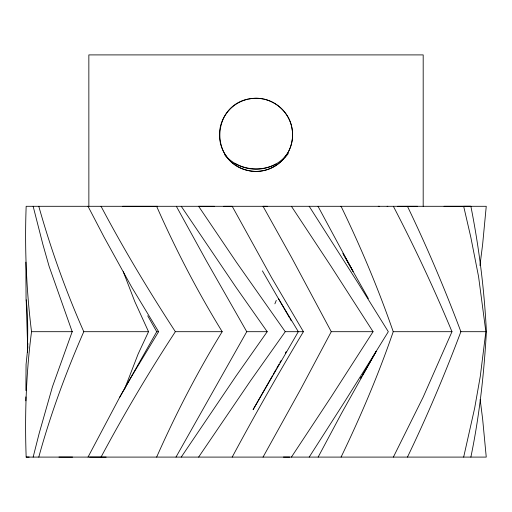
<?xml version="1.0" encoding="UTF-8"?>
<svg xmlns="http://www.w3.org/2000/svg" width="512" height="512" viewBox="0 0 512 512"><rect width="100%" height="100%" fill="white"/><g stroke="black" fill="none" stroke-linecap="round" stroke-linejoin="round"><path stroke-width="0.77" d="M423.187 206.298L423.187 54.906L88.851 54.906L88.864 206.298M25.83 400.838L25.856 396.89M25.894 390.566L26.061 364.48L27.898 346.707M25.862 262.144L26.061 298.912C28.282 316.582 27.712 334.451 27.462 352.218M27.904 343.514L27.635 346.656L26.182 299.853M479.962 265.485L482.637 244.352L486.253 206.298L26.163 206.298C24.608 248.192 26.342 290.093 31.533 331.693C26.099 373.306 24.672 415.181 26.163 457.094L486.253 457.094L482.637 419.04L480.16 399.469M470.874 457.094C479.43 415.77 484.026 373.798 486.4 331.693C484.326 289.574 479.072 247.667 470.874 206.298L463.667 206.317L470.81 237.203L478.586 276.717L485.856 331.693L480.301 376.224L474.675 408.07L463.667 457.094M33.146 457.094L39.181 433.338L52.474 386.675L72.179 331.693L49.088 266.272L42.861 244.352L33.146 206.298M38.784 457.094C50.534 414.189 65.978 372.442 83.776 331.693C65.798 291.008 50.848 249.12 38.784 206.298M124.301 389.786L138.125 354.016L148.531 331.693L134.739 301.459L123.283 271.699M340.845 206.317L341.069 206.317C360.794 247.078 378.406 288.896 393.222 331.693C378.483 374.541 360.736 416.294 341.069 457.094M274.893 303.821L276.269 300.397M393.37 206.317C414.688 247.264 434.31 289.056 451.987 331.693L423.168 397.12L393.37 457.094M156.64 457.094C175.782 413.952 197.446 371.898 222.189 331.693C197.478 291.475 175.693 249.504 156.64 206.317M407.456 457.094C427.174 416.128 444.902 374.253 460.883 331.693C444.928 289.139 427.162 247.283 407.456 206.317M88.019 457.094L119.776 397.12L156.723 331.693L147.718 315.814M267.533 206.317L263.04 206.298L291.629 257.581L331.27 331.693L300.845 388.89L263.04 457.094M318.144 457.094L341.382 413.587L376.109 351.424L388.314 331.693L357.805 282.63L309.203 206.317M232.198 457.094C254.931 414.733 278.688 372.922 303.411 331.693L271.61 277.658L232.198 206.298L223.61 206.317M101.037 457.094C123.974 414.221 148.723 372.371 175.36 331.693L222.189 331.693M176.346 206.298L206.541 261.133L246.746 331.693L175.987 457.094M119.776 397.12L131.712 376.224L158.605 331.693L131.712 287.168L104.128 237.203L88.019 206.298M272.378 375.853L253.094 409.658L298.317 331.693L278.317 298.406M273.165 374.47L275.917 369.645M276.704 368.262L279.066 364.122M279.853 362.746L281.037 360.672M285.363 353.082L286.15 351.706M376.192 351.379L362.317 375.43L376.109 351.424L345.056 401.069L309.203 457.094M291.418 206.317L331.014 266.272L373.062 331.693L331.014 397.12L291.418 457.094M181.235 457.094L235.917 376.224L267.2 331.693L235.917 287.168L181.235 206.298M198.618 457.094L250.547 380.762L285.254 331.693L303.411 331.693M224.883 154.931A41.146 41.146 0 0 0 226.432 156.627C242.669 174.189 276.102 173.203 288.416 151.795C292.141 144.595 293.466 136.173 291.968 128.192C289.082 110.778 272.211 97.312 254.592 98.298C210.656 100.224 207.322 164.595 250.829 171.027A34.97 34.15 0 0 0 261.037 171.053C270.227 169.779 278.822 164.89 284.608 157.632A41.146 41.146 0 0 0 288.224 153.651M284.608 157.632L287.949 153.434M26.163 457.094L29.171 457.075M417.619 206.298L397.702 206.317M470.874 206.298L444.026 206.298M157.651 206.317L122.688 206.298M378.234 206.317L379.251 206.317M31.533 331.693L72.666 331.693M83.776 331.693L148.531 331.693M156.723 331.693L158.605 331.693M246.746 331.693L267.2 331.693M331.27 331.693L373.062 331.693M393.222 331.693L451.987 331.693M460.512 331.693L485.856 331.693M387.136 206.317L387.814 206.317M214.56 206.317L198.618 206.298L236.48 262.323L285.254 331.693M89.523 457.075L106.157 457.094M58.95 457.075L72.576 457.094M283.418 457.075L289.683 457.094M225.062 154.778L226.432 156.627M175.36 331.693C148.845 290.95 123.763 249.286 101.037 206.298M262.394 270.867L289.312 317.427M289.971 318.56L291.277 320.826M342.854 253.299L344.019 255.354M344.8 256.723L368.358 298.573M343.283 254.131L344.064 255.507M344.845 256.89L353.043 271.366L318.022 206.317M263.859 99.117A36.57 36.57 0 0 1 286.291 155.354A36.57 36.57 0 0 1 225.747 155.354A36.57 36.57 0 0 1 248.186 99.117M248.89 98.976A36.57 36.57 0 0 1 263.155 98.976M275.974 164.026A41.146 41.146 0 0 1 234.835 163.315M361.51 376.806L360.723 378.182L361.523 376.8"/></g></svg>
